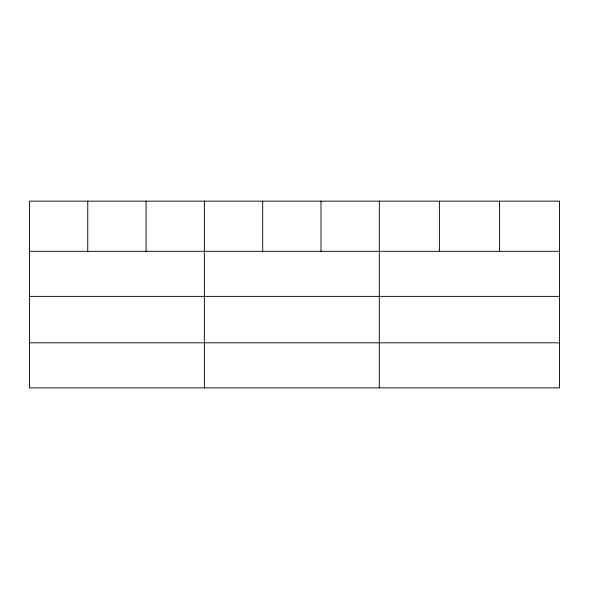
<?xml version="1.0" encoding="UTF-8"?>
<svg xmlns="http://www.w3.org/2000/svg" width="589" height="589" viewBox="0 0 589 589"><rect width="100%" height="100%" fill="white"/><g stroke="black" fill="none" stroke-linecap="round" stroke-linejoin="round"><path stroke-width="0.88" d="M559.55 296.377L559.55 201.143L29.45 201.143L29.45 387.856L559.55 387.856L559.55 296.377L29.45 296.377M29.45 251.319L559.55 251.319M29.45 342.798L559.55 342.798M499.472 201.143L499.472 251.319M439.394 201.143L439.394 251.319M379.316 201.143L379.316 387.856M321.005 201.143L321.005 251.319M262.694 201.143L262.694 251.319M204.383 201.143L204.383 387.856M146.072 201.143L146.072 251.319M87.761 201.143L87.761 251.319"/></g></svg>
